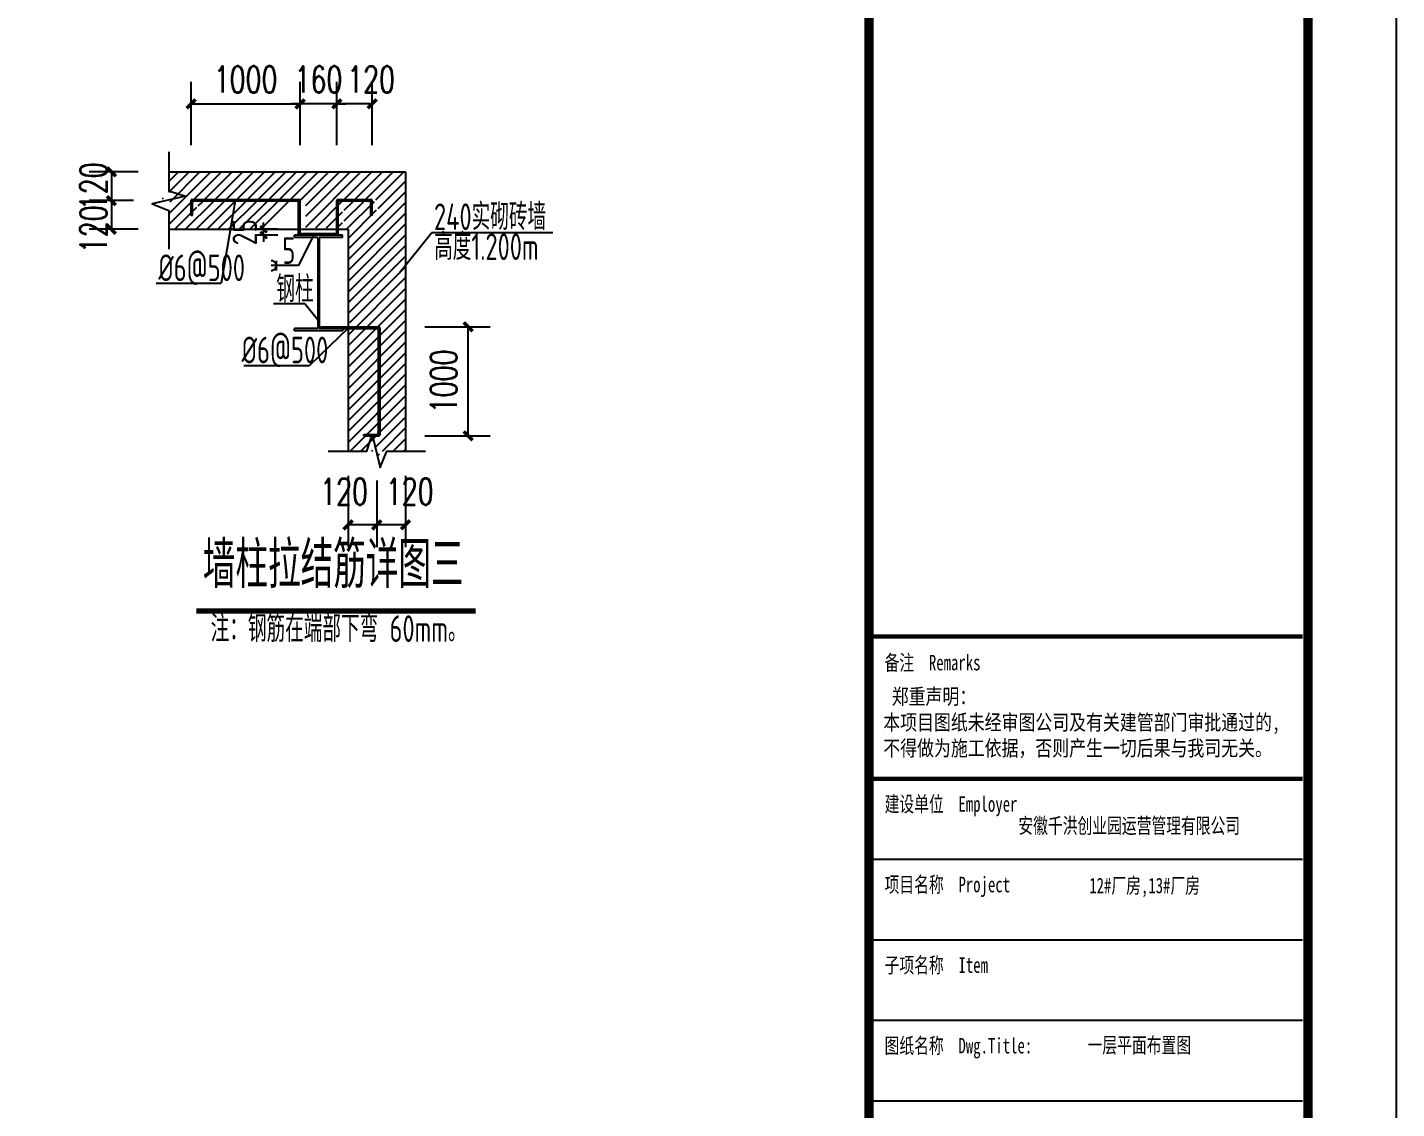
# Model space of a CAD drawing. Extents: x 180850 to 1399066, y 113487 to 334416.
# Drawn here: x 395016 to 425889, y 258113 to 282483 of the extents above; entities that cross this region are included whole.
import ezdxf
from ezdxf.enums import TextEntityAlignment as Align

# ---------------------------------------------------------------- set-up
doc = ezdxf.new("R2010")
doc.units = 0
doc.header["$LTSCALE"] = 1000
for name, color, linetype in [('AXIS', 3, 'Continuous'), ('GZ', 50, 'Continuous'), ('PUB_TITLE', 4, 'Continuous'), ('TEXT', 7, 'Continuous'), ('填充', 251, 'Continuous')]:
    doc.layers.add(name, color=color, linetype=linetype)
doc.styles.add('_gyy_title_ST', font='', dxfattribs={"width": 0.8})
doc.styles.add('_TCH_DIM_T3', font='SIMPLEX', dxfattribs={"width": 0.705882, "bigfont": 'GBCBIG'})
doc.styles.add('TSSD_Dimension', font='Tssdeng.shx', dxfattribs={"width": 0.8, "bigfont": 'hztxt.shx'})
doc.styles.add('TSSD_Norm', font='tssdeng.shx', dxfattribs={"bigfont": 'hztxt.shx'})
doc.styles.get('_gyy_title_ST').set_extended_font_data('SimSun')
doc.dimstyles.new('TCH-200-1', dxfattribs={"dimtxt": 595, "dimasz": 200, "dimexe": 500, "dimexo": 600, "dimgap": 252.5, "dimtad": 1, "dimdec": 0, "dimzin": 0, "dimdsep": 46, "dimtxsty": '_TCH_DIM_T3', "dimblk": 'ARCHTICK', "dimcen": 0.09, "dimclrd": 3, "dimclre": 3, "dimclrt": 7, "dimazin": 2, "dimtfac": 1, "dimtdec": 0, "dimtix": 1, "dimtmove": 2, "dimatfit": 3, "dimfxl": 1, "dimtolj": 1, "dimtzin": 0, "dimarcsym": 0})
doc.dimstyles.new('TSSD_150_150', dxfattribs={"dimtxt": 550, "dimasz": 150, "dimexe": 150, "dimexo": 375, "dimgap": 150, "dimtad": 1, "dimdec": 0, "dimzin": 0, "dimdsep": 46, "dimtxsty": 'TSSD_Dimension', "dimblk": 'ARCHTICK', "dimcen": 0, "dimdle": 150, "dimclrd": 256, "dimclre": 256, "dimclrt": 7, "dimadec": 0, "dimazin": 0, "dimtfac": 1, "dimtdec": 0, "dimtix": 1, "dimtmove": 2, "dimatfit": 3, "dimfxl": 1, "dimtolj": 1, "dimtzin": 0, "dimarcsym": 0})

# ---------------------------------------------------------------- blocks, each defined once
blk = doc.blocks.new('_ArchTick')
at = {"color": 0, "linetype": 'ByBlock', "const_width": 0.4}
blk.add_lwpolyline([(-0.5, -0.5), (0.5, 0.5)], dxfattribs=at)
blk = doc.blocks.new('*D408')
at = {"layer": 'AXIS', "color": 3, "lineweight": -2, "transparency": 16777216}
for p, q in [((397409, 278578), (396411, 278578)), ((396911, 278578), (396911, 277932)), ((397517, 277932), (396411, 277932))]:
    blk.add_line(p, q, dxfattribs=at)
at = {"layer": 'Defpoints', "color": 0, "transparency": 16777216}
for p in [(398009, 278578), (396911, 277932), (398117, 277932)]:
    blk.add_point(p, dxfattribs=at)
at = {"layer": 'AXIS', "color": 3, "lineweight": -2, "transparency": 16777216, "xscale": 200, "yscale": 200, "zscale": 200}
for p, rotation in [((396911, 278578), 90), ((396911, 277932), 270)]:
    blk.add_blockref('_ArchTick', p, dxfattribs=dict(at, rotation=rotation))
at = {"layer": 'AXIS', "color": 7, "transparency": 16777216, "insert": (396506, 277933), "char_height": 595, "attachment_point": 5, "rotation": 90, "style": '_TCH_DIM_T3'}
blk.add_mtext('\\A1;120', dxfattribs=at)
blk = doc.blocks.new('*D409')
at = {"color": 3, "linetype": 'ByBlock', "lineweight": -2, "transparency": 16777216}
for p, q in [((397517, 279225), (396411, 279225)), ((396911, 279225), (396911, 278578)), ((397409, 278578), (396411, 278578))]:
    blk.add_line(p, q, dxfattribs=at)
at = {"layer": 'Defpoints', "color": 0, "linetype": 'ByBlock', "transparency": 16777216}
for p in [(398117, 279225), (396911, 278578), (398009, 278578)]:
    blk.add_point(p, dxfattribs=at)
at = {"color": 3, "linetype": 'ByBlock', "lineweight": -2, "transparency": 16777216, "xscale": 200, "yscale": 200, "zscale": 200}
for p, rotation in [((396911, 279225), 90), ((396911, 278578), 270)]:
    blk.add_blockref('_ArchTick', p, dxfattribs=dict(at, rotation=rotation))
at = {"color": 7, "linetype": 'ByBlock', "transparency": 16777216, "insert": (396506, 278902), "char_height": 595, "attachment_point": 5, "rotation": 90, "style": '_TCH_DIM_T3'}
blk.add_mtext('\\A1;120', dxfattribs=at)
blk = doc.blocks.new('*D410')
at = {"layer": 'AXIS', "color": 3, "lineweight": -2, "transparency": 16777216}
for p, q in [((403979, 275732), (405453, 275732)), ((404953, 273275), (404953, 275732)), ((403979, 273275), (405453, 273275))]:
    blk.add_line(p, q, dxfattribs=at)
at = {"layer": 'Defpoints', "color": 0, "transparency": 16777216}
for p in [(403379, 275732), (404953, 275732), (403379, 273275)]:
    blk.add_point(p, dxfattribs=at)
at = {"layer": 'AXIS', "color": 3, "lineweight": -2, "transparency": 16777216, "xscale": 200, "yscale": 200, "zscale": 200}
for p, rotation in [((404953, 275732), 90), ((404953, 273275), 270)]:
    blk.add_blockref('_ArchTick', p, dxfattribs=dict(at, rotation=rotation))
at = {"layer": 'AXIS', "color": 7, "transparency": 16777216, "insert": (404403, 274503), "char_height": 595, "attachment_point": 5, "rotation": 90, "style": '_TCH_DIM_T3'}
blk.add_mtext('\\A1;1000', dxfattribs=at)
blk = doc.blocks.new('*D411')
at = {"layer": 'AXIS', "color": 3, "lineweight": -2, "transparency": 16777216}
for p, q in [((402248, 272378), (402248, 270768)), ((402895, 272270), (402895, 270768)), ((402895, 271268), (402248, 271268))]:
    blk.add_line(p, q, dxfattribs=at)
at = {"layer": 'Defpoints', "color": 0, "transparency": 16777216}
for p in [(402248, 272978), (402895, 272870), (402248, 271268)]:
    blk.add_point(p, dxfattribs=at)
at = {"layer": 'AXIS', "color": 3, "lineweight": -2, "transparency": 16777216, "xscale": 200, "yscale": 200, "zscale": 200, "rotation": 180}
blk.add_blockref('_ArchTick', (402248, 271268), dxfattribs=at)
at = {"layer": 'AXIS', "color": 3, "lineweight": -2, "transparency": 16777216, "xscale": 200, "yscale": 200, "zscale": 200}
blk.add_blockref('_ArchTick', (402895, 271268), dxfattribs=at)
at = {"layer": 'AXIS', "color": 7, "transparency": 16777216, "insert": (402156, 272020), "char_height": 595, "attachment_point": 5, "style": '_TCH_DIM_T3'}
blk.add_mtext('\\A1;120', dxfattribs=at)
blk = doc.blocks.new('*D412')
at = {"layer": 'AXIS', "color": 3, "lineweight": -2, "transparency": 16777216}
for p, q in [((403542, 272378), (403542, 270768)), ((402895, 272270), (402895, 270768)), ((403542, 271268), (402895, 271268))]:
    blk.add_line(p, q, dxfattribs=at)
at = {"layer": 'Defpoints', "color": 0, "transparency": 16777216}
for p in [(403542, 272978), (402895, 272870), (402895, 271268)]:
    blk.add_point(p, dxfattribs=at)
at = {"layer": 'AXIS', "color": 3, "lineweight": -2, "transparency": 16777216, "xscale": 200, "yscale": 200, "zscale": 200, "rotation": 180}
blk.add_blockref('_ArchTick', (402895, 271268), dxfattribs=at)
at = {"layer": 'AXIS', "color": 3, "lineweight": -2, "transparency": 16777216, "xscale": 200, "yscale": 200, "zscale": 200}
blk.add_blockref('_ArchTick', (403542, 271268), dxfattribs=at)
at = {"layer": 'AXIS', "color": 7, "transparency": 16777216, "insert": (403637, 272020), "char_height": 595, "attachment_point": 5, "style": '_TCH_DIM_T3'}
blk.add_mtext('\\A1;120', dxfattribs=at)
blk = doc.blocks.new('*D413')
at = {"layer": 'AXIS', "linetype": 'ByBlock', "lineweight": -2, "transparency": 16777216}
for p, q in [((400665, 277932), (400192, 277932)), ((400342, 277932), (400342, 278082)), ((400342, 277801), (400342, 277932)), ((400665, 277801), (400192, 277801)), ((400342, 277801), (400342, 277651))]:
    blk.add_line(p, q, dxfattribs=at)
at = {"layer": 'Defpoints', "color": 0, "linetype": 'ByBlock', "transparency": 16777216}
for p in [(400342, 277932), (401040, 277932), (401040, 277801)]:
    blk.add_point(p, dxfattribs=at)
at = {"layer": 'AXIS', "linetype": 'ByBlock', "lineweight": -2, "transparency": 16777216, "xscale": 150, "yscale": 150, "zscale": 150}
for p, rotation in [((400342, 277932), 270), ((400342, 277801), 90)]:
    blk.add_blockref('_ArchTick', p, dxfattribs=dict(at, rotation=rotation))
at = {"layer": 'AXIS', "color": 7, "linetype": 'ByBlock', "transparency": 16777216, "insert": (399917, 277866), "char_height": 550, "attachment_point": 5, "rotation": 90, "style": 'TSSD_Dimension'}
blk.add_mtext('\\A1;25', dxfattribs=at)
blk = doc.blocks.new('*D414')
at = {"layer": 'AXIS', "color": 3, "lineweight": -2, "transparency": 16777216}
for p, q in [((401994, 279825), (401994, 281259)), ((402791, 279825), (402791, 281259)), ((402791, 280759), (401994, 280759))]:
    blk.add_line(p, q, dxfattribs=at)
at = {"layer": 'Defpoints', "color": 0, "transparency": 16777216}
for p in [(401994, 280759), (401994, 279225), (402791, 279225)]:
    blk.add_point(p, dxfattribs=at)
at = {"layer": 'AXIS', "color": 3, "lineweight": -2, "transparency": 16777216, "xscale": 200, "yscale": 200, "zscale": 200, "rotation": 180}
blk.add_blockref('_ArchTick', (401994, 280759), dxfattribs=at)
at = {"layer": 'AXIS', "color": 3, "lineweight": -2, "transparency": 16777216, "xscale": 200, "yscale": 200, "zscale": 200}
blk.add_blockref('_ArchTick', (402791, 280759), dxfattribs=at)
at = {"layer": 'AXIS', "color": 7, "transparency": 16777216, "insert": (402766, 281309), "char_height": 595, "attachment_point": 5, "style": '_TCH_DIM_T3'}
blk.add_mtext('\\A1;120', dxfattribs=at)
blk = doc.blocks.new('*D415')
at = {"layer": 'AXIS', "color": 3, "lineweight": -2, "transparency": 16777216}
for p, q in [((401164, 279825), (401164, 281259)), ((401994, 279825), (401994, 281259)), ((401164, 280759), (400964, 280759)), ((401994, 280759), (401164, 280759)), ((401994, 280759), (402194, 280759))]:
    blk.add_line(p, q, dxfattribs=at)
at = {"layer": 'Defpoints', "color": 0, "transparency": 16777216}
for p in [(401164, 280759), (401164, 279225), (401994, 279225)]:
    blk.add_point(p, dxfattribs=at)
at = {"layer": 'AXIS', "color": 3, "lineweight": -2, "transparency": 16777216, "xscale": 200, "yscale": 200, "zscale": 200}
blk.add_blockref('_ArchTick', (401164, 280759), dxfattribs=at)
at = {"layer": 'AXIS', "color": 3, "lineweight": -2, "transparency": 16777216, "xscale": 200, "yscale": 200, "zscale": 200, "rotation": 180}
blk.add_blockref('_ArchTick', (401994, 280759), dxfattribs=at)
at = {"layer": 'AXIS', "color": 7, "transparency": 16777216, "insert": (401579, 281309), "char_height": 595, "attachment_point": 5, "style": '_TCH_DIM_T3'}
blk.add_mtext('\\A1;160', dxfattribs=at)
blk = doc.blocks.new('*D416')
at = {"layer": 'AXIS', "color": 3, "lineweight": -2, "transparency": 16777216}
for p, q in [((398707, 279825), (398707, 281259)), ((401164, 279825), (401164, 281259)), ((398707, 280759), (401164, 280759))]:
    blk.add_line(p, q, dxfattribs=at)
at = {"layer": 'Defpoints', "color": 0, "transparency": 16777216}
for p in [(401164, 280759), (398707, 279225), (401164, 279225)]:
    blk.add_point(p, dxfattribs=at)
at = {"layer": 'AXIS', "color": 3, "lineweight": -2, "transparency": 16777216, "xscale": 200, "yscale": 200, "zscale": 200, "rotation": 180}
blk.add_blockref('_ArchTick', (398707, 280759), dxfattribs=at)
at = {"layer": 'AXIS', "color": 3, "lineweight": -2, "transparency": 16777216, "xscale": 200, "yscale": 200, "zscale": 200}
blk.add_blockref('_ArchTick', (401164, 280759), dxfattribs=at)
at = {"layer": 'AXIS', "color": 7, "transparency": 16777216, "insert": (399935, 281309), "char_height": 595, "attachment_point": 5, "style": '_TCH_DIM_T3'}
blk.add_mtext('\\A1;1000', dxfattribs=at)

msp = doc.modelspace()

# ---------------------------------------------------------------- hatches: boundary and pattern name
at = {"layer": '填充', "ltscale": 100}
h = msp.add_hatch(dxfattribs=at)
h.set_pattern_fill('ANSI31', color=256, scale=107.773627, style=0)
h.set_pattern_definition([(45, (52957.46, -336750.98), (-120.979347, 120.979347), [])])
edge = h.paths.add_edge_path()
edge.add_arc((398864.33, 278567.58), 26.94, 90, 180)
edge.add_line((398837.38, 278567.58), (398837.38, 278238.87))
edge.add_spline(control_points=[(398837.38, 278238.87), (398840.39, 278237.01), (398845.91, 278233.59), (398851.16, 278237.22), (398853.55, 278238.87)], knot_values=[0, 0, 0, 0, 8.90891949, 16.35593522, 16.35593522, 16.35593522, 16.35593522], degree=3, periodic=0)
edge.add_spline(control_points=[(398837.38, 278238.87), (398841.79, 278241.85), (398850.99, 278248.07), (398857.88, 278227.91), (398865.98, 278235.42), (398869.72, 278238.87)], knot_values=[0, 0, 0, 0, 12.00872034, 25.07417316, 36.21689689, 36.21689689, 36.21689689, 36.21689689], degree=3, periodic=0)
edge.add_line((398869.72, 278238.87), (398869.72, 278535.25))
edge.add_arc((398896.66, 278535.25), 26.94, 90, 180, ccw=False)
edge.add_line((398896.66, 278562.19), (400919.07, 278562.19))
edge.add_line((400919.07, 278562.19), (400361.16, 277931.71))
edge.add_line((400361.16, 277931.71), (398206.91, 277931.71))
edge.add_line((398206.91, 277931.71), (398206.91, 278479.81))
edge.add_line((398206.91, 278479.81), (398400.9, 278479.81))
edge.add_line((398400.9, 278479.81), (398012.92, 278641.47))
edge.add_line((398012.92, 278641.47), (398206.91, 278641.47))
edge.add_line((398206.91, 278641.47), (398206.91, 279225))
edge.add_line((398206.91, 279225), (403541.7, 279225))
edge.add_line((403541.7, 279225), (403541.7, 272934.75))
edge.add_line((403541.7, 272934.75), (402958.18, 272934.75))
edge.add_line((402958.18, 272934.75), (402958.18, 272740.76))
edge.add_line((402958.18, 272740.76), (402796.52, 273128.74))
edge.add_line((402796.52, 273128.74), (402796.52, 272934.75))
edge.add_line((402796.52, 272934.75), (402248.42, 272934.75))
edge.add_line((402248.42, 272934.75), (402248.42, 275710.91))
edge.add_line((402248.42, 275710.91), (402371.9, 275830.13))
edge.add_line((402371.9, 275830.13), (402851.95, 275830.13))
edge.add_arc((402851.95, 275803.18), 26.94, 0, 90, ccw=False)
edge.add_arc((402851.95, 275803.18), 26.94, 0, 90)
edge.add_line((402851.95, 275830.13), (402248.42, 275830.13))
edge.add_line((402248.42, 275830.13), (402248.42, 275862.46))
edge.add_line((402248.42, 275862.46), (402884.28, 275862.46))
edge.add_arc((402884.28, 275835.52), 26.94, 0, 90, ccw=False)
edge.add_arc((402884.28, 275835.52), 26.94, 0, 90)
edge.add_line((402884.28, 275862.46), (402248.42, 275862.46))
edge.add_line((402248.42, 275862.46), (402248.42, 277931.71))
edge.add_line((402248.42, 277931.71), (402156.81, 277931.71))
edge.add_line((402156.81, 277931.71), (402156.81, 278535.25))
edge.add_arc((402183.75, 278535.25), 26.94, 90, 180, ccw=False)
edge.add_line((402183.75, 278562.19), (402862.73, 278562.19))
edge.add_arc((402862.73, 278535.25), 26.94, 0, 90, ccw=False)
edge.add_line((402889.67, 278535.25), (402889.67, 278238.87))
edge.add_spline(control_points=[(402889.67, 278238.87), (402893.4, 278235.42), (402901.51, 278227.91), (402908.4, 278248.07), (402917.6, 278241.85), (402922, 278238.87)], knot_values=[0, 0, 0, 0, 11.14272373, 24.20817655, 36.21689689, 36.21689689, 36.21689689, 36.21689689], degree=3, periodic=0)
edge.add_spline(control_points=[(402905.84, 278238.87), (402908.23, 278237.22), (402913.47, 278233.59), (402919, 278237.01), (402922, 278238.87)], knot_values=[0, 0, 0, 0, 7.44701573, 16.35593522, 16.35593522, 16.35593522, 16.35593522], degree=3, periodic=0)
edge.add_line((402922, 278238.87), (402922, 278567.58))
edge.add_arc((402895.06, 278567.58), 26.94, 0, 90)
edge.add_line((402895.06, 278594.52), (402151.42, 278594.52))
edge.add_arc((402151.42, 278567.58), 26.94, 90, 180)
edge.add_line((402124.48, 278567.58), (402124.48, 277969.43))
edge.add_arc((402119.09, 277969.43), 5.39, 270, 360, ccw=False)
edge.add_line((402119.09, 277964.05), (401300.01, 277964.05))
edge.add_arc((401300.01, 277969.43), 5.39, 180, 270, ccw=False)
edge.add_line((401294.62, 277969.43), (401294.62, 278567.58))
edge.add_arc((401267.68, 278567.58), 26.94, 0, 90)
edge.add_line((401267.68, 278594.52), (398864.33, 278594.52))

# ---------------------------------------------------------------- linework, layer by layer
at = {"linetype": 'ByBlock'}
for p, q in [((398206.91, 279225), (403541.7, 279225)), ((403541.7, 279225), (403541.7, 272934.75)), ((398206.91, 277931.71), (402248.42, 277931.71))]:
    msp.add_line(p, q, dxfattribs=at)
at = {"color": 6, "ltscale": 10}
for p, q in [((398706.75, 278250.19), (398706.75, 278578.9)), ((398733.69, 278605.84), (401137.05, 278605.84)), ((398739.08, 278250.19), (398739.08, 278546.56)), ((398766.03, 278573.51), (401104.71, 278573.51)), ((401131.66, 277801.19), (401131.66, 278546.56)), ((401163.99, 277838.91), (401163.99, 278578.9)), ((401993.85, 277838.91), (401993.85, 278578.9)), ((402020.79, 278605.84), (402764.43, 278605.84)), ((402026.18, 277801.19), (402026.18, 278546.56)), ((402053.12, 278573.51), (402732.1, 278573.51)), ((402759.04, 278250.19), (402759.04, 278546.56)), ((402791.37, 278250.19), (402791.37, 278578.9)), ((401169.38, 277833.52), (401988.46, 277833.52)), ((401632.8, 275731.93), (402933.47, 275731.93)), ((401632.8, 275731.93), (401632.8, 275699.6)), ((402960.41, 275704.99), (402960.41, 273301.64)), ((402117.79, 275699.6), (402901.13, 275699.6)), ((402928.08, 275672.66), (402928.08, 273333.97)), ((402604.76, 273307.03), (402901.13, 273307.03)), ((402604.76, 273274.69), (402933.47, 273274.69))]:
    msp.add_line(p, q, dxfattribs=at)
at = {"color": 0, "ltscale": 100}
msp.add_line((402248.42, 277931.71), (402248.42, 272934.75), dxfattribs=at)
at = {"linetype": 'ByBlock'}
for points in [[(398206.91, 279675), (398206.91, 279225), (398206.91, 278801.51), (398581.91, 278681.51), (397832.85, 278504.03), (398206.91, 278357.51), (398206.91, 277934.02), (398206.91, 277484.02)], [(401798.42, 272934.75), (402248.42, 272934.75), (402673.06, 272934.75), (402793.06, 273309.75), (402970.53, 272560.69), (403117.06, 272934.75), (403541.7, 272934.75), (403991.7, 272934.75)]]:
    msp.add_lwpolyline(points, dxfattribs=at)
at = {"color": 3, "const_width": 117.6, "elevation": -10360.35}
msp.add_lwpolyline([(398827.85, 269330.2), (405121.37, 269330.2)], dxfattribs=at)
at = {"color": 6, "ltscale": 10}
for centre, radius, start, end in [((398733.69, 278578.9), 26.94, 90, 180), ((398766.03, 278546.56), 26.94, 90, 180), ((401104.71, 278546.56), 26.94, 0, 90), ((401137.05, 278578.9), 26.94, 0, 90), ((402020.79, 278578.9), 26.94, 90, 180), ((402053.12, 278546.56), 26.94, 90, 180), ((402732.1, 278546.56), 26.94, 0, 90), ((402764.43, 278578.9), 26.94, 0, 90), ((401169.38, 277838.91), 5.39, 180, 270), ((401988.46, 277838.91), 5.39, 270, 0), ((402933.47, 275704.99), 26.94, 0, 90), ((402901.13, 275672.66), 26.94, 0, 90), ((402901.13, 273333.97), 26.94, 270, 0), ((402933.47, 273301.64), 26.94, 270, 0)]:
    msp.add_arc(centre, radius, start, end, dxfattribs=at)
for points in [[(398706.75, 278250.19), (398718.95, 278254.5), (398728.63, 278244.27), (398739.08, 278250.19)], [(398706.75, 278250.19), (398715.69, 278246.69), (398722.92, 278250.19)], [(402791.37, 278250.19), (402779.17, 278254.5), (402769.49, 278244.27), (402759.04, 278250.19)], [(402791.37, 278250.19), (402782.43, 278246.69), (402775.21, 278250.19)], [(402604.76, 273274.69), (402609.07, 273286.9), (402598.84, 273296.57), (402604.76, 273307.03)], [(402604.76, 273274.69), (402601.26, 273283.64), (402604.76, 273290.86)]]:
    msp.add_spline(points, degree=3, dxfattribs=at)
at = {"layer": 'AXIS'}
for p, q in [((399698.71, 278573.51), (399388.71, 276716.92)), ((401479.25, 277826.19), (401130.94, 277113.35)), ((403401.68, 276943.3), (404127.62, 277849.75)), ((406861.53, 277849.75), (404127.62, 277849.75)), ((401130.94, 277113.35), (400509.03, 277113.35)), ((400629.26, 277005.58), (400629.26, 277221.13)), ((397917.32, 276716.92), (399388.71, 276716.92)), ((401269.37, 276253.27), (400562.46, 276253.27)), ((401577.88, 275865.93), (401269.37, 276253.27)), ((402260.51, 275718.18), (401376.49, 274864.7)), ((399896.25, 274864.7), (401376.49, 274864.7))]:
    msp.add_line(p, q, dxfattribs=at)
msp.add_arc((400520.84, 277113.35), 108.42, 263.747899, 96.252101, dxfattribs=at)
at = {"layer": 'GZ', "ltscale": 100}
for p, q in [((402117.79, 277801.19), (401040.05, 277801.19)), ((401040.05, 277747.3), (401040.05, 277801.19)), ((401562.75, 277747.3), (401040.05, 277747.3)), ((401562.75, 277747.3), (401562.75, 275699.6)), ((402117.79, 277747.3), (401595.08, 277747.3)), ((401595.08, 277747.3), (401595.08, 275699.6)), ((402117.79, 277747.3), (402117.79, 277801.19)), ((401562.75, 275699.6), (401040.05, 275699.6)), ((401040.05, 275645.71), (401040.05, 275699.6)), ((402117.79, 275645.71), (401040.05, 275645.71)), ((402117.79, 275699.6), (401595.08, 275699.6)), ((402117.79, 275699.6), (402117.79, 275645.71))]:
    msp.add_line(p, q, dxfattribs=at)
at = {"layer": 'PUB_TITLE'}
for p, q in [((423767.43, 268757.25), (413990.5, 268757.25)), ((423767.43, 263729.12), (413990.5, 263729.12)), ((423767.43, 261913.4), (413990.5, 261913.4)), ((423767.43, 260097.69), (413990.5, 260097.69)), ((423767.43, 258281.97), (413990.5, 258281.97))]:
    msp.add_line(p, q, dxfattribs=at)
msp.add_lwpolyline([(307089.48, 232984.16), (425889.48, 232984.16), (425889.48, 316984.16), (307089.48, 316984.16)], close=True, dxfattribs=at)
at = {"layer": 'PUB_TITLE', "const_width": 212.12}
for points in [[(309909.8, 234398.34), (309909.8, 315569.98), (423889.48, 315569.98), (423889.48, 234398.34)], [(413990.5, 315569.98), (423889.48, 315569.98), (423889.48, 234398.34), (413990.5, 234398.34)]]:
    msp.add_lwpolyline(points, close=True, dxfattribs=at)
at = {"layer": 'PUB_TITLE', "const_width": 97.77}
for points in [[(413990.5, 268757.25), (423767.43, 268757.25)], [(413990.5, 265544.83), (423767.43, 265544.83)]]:
    msp.add_lwpolyline(points, dxfattribs=at)

# ---------------------------------------------------------------- texts
at = {"layer": 'PUB_TITLE', "style": '_gyy_title_ST', "width": 0.7}
for s, height, p in [('备注  Remarks', 349.1756, (414343.92, 267991.5)), ('建设单位  Employer', 349.1756, (414343.92, 264804.58)), ('项目名称  Project', 349.1756, (414343.92, 262988.86)), ('子项名称  Item', 349.176, (414343.92, 261173.15)), ('图纸名称  Dwg.Title:', 349.1756, (414343.92, 259357.44))]:
    msp.add_text(s, height=height, dxfattribs=at).set_placement(p)
at = {"layer": 'PUB_TITLE', "color": 2, "style": '_gyy_title_ST', "width": 0.7}
for s, p in [('安徽千洪创业园运营管理有限公司', (419860.67, 264497.42)), ('12#厂房,13#厂房', (420207.99, 263122.37))]:
    msp.add_text(s, height=349.1756, dxfattribs=at).set_placement(p, align=Align.MIDDLE)
at = {"layer": 'PUB_TITLE', "color": 6, "style": '_gyy_title_ST', "width": 0.7}
msp.add_text('一层平面布置图', height=349.176, dxfattribs=at).set_placement((420088.19, 259549.52), align=Align.MIDDLE)
at = {"layer": 'PUB_TITLE', "insert": (414314.73, 267576.46), "char_height": 349.1756, "width": 11173.63, "attachment_point": 1, "style": '_gyy_title_ST'}
msp.add_mtext(' 郑重声明：\\P本项目图纸未经审图公司及有关建管部门审批通过的,\\P不得做为施工依据，否则产生一切后果与我司无关。', dxfattribs=at)
at = {"layer": 'TEXT', "style": 'TSSD_Norm', "width": 0.7}
for s, p in [('240实砌砖墙', (404184.01, 277914.22)), ('高度1.200m', (404185.98, 277239.64)), ('5', (400765.81, 277153.32)), ('%%c6@500', (397968.79, 276763.76)), ('钢柱', (400628.53, 276284.16)), ('%%c6@500', (399847.07, 274911.55)), ('注：钢筋在端部下弯 60mm。', (399147.58, 268630.89, -3108.11))]:
    msp.add_text(s, height=600, dxfattribs=at).set_placement(p)
at = {"layer": 'TEXT', "linetype": 'ByBlock', "style": 'TSSD_Norm', "width": 0.7}
msp.add_text('墙柱拉结筋详图三', height=1050, dxfattribs=at).set_placement((398971.71, 269531.94, -10360.35), align=Align.BOTTOM_LEFT)

# ---------------------------------------------------------------- dimensions: what is measured, and where the dimension line sits
at = {"linetype": 'ByBlock'}
dim = msp.add_linear_dim(base=(396911.02, 278578.36, -10360.35), p1=(398116.64, 279225, -10360.35), p2=(398008.86, 278578.36, -10360.35), angle=270, text='120', dimstyle='TCH-200-1', dxfattribs=at)
dim.commit()
dim.dimension.update_dxf_attribs({"geometry": '*D409', "text_midpoint": (396506.43, 278901.68, -10360.35), "dimtype": 160})
at = {"layer": 'AXIS'}
for p1, text, picture, middle in [((398706.75, 279225, -10360.35), '1000', '*D416', (399935.37, 281308.98, -10360.35)), ((401993.85, 279225, -10360.35), '160', '*D415', (401578.92, 281308.98, -10360.35))]:
    dim = msp.add_linear_dim(base=(401163.99, 280758.98, -10360.35), p1=p1, p2=(401163.99, 279225, -10360.35), text=text, dimstyle='TCH-200-1', dxfattribs=at)
    dim.commit()
    dim.dimension.update_dxf_attribs({"geometry": picture, "text_midpoint": middle})
for base, p1, p2, angle, picture, middle in [((401993.85, 280758.98, -10360.35), (402791.37, 279225, -10360.35), (401993.85, 279225, -10360.35), 180, '*D414', (402766.02, 281308.98, -10360.35)), ((396911.02, 277931.71, -10360.35), (398008.86, 278578.36, -10360.35), (398116.64, 277931.71, -10360.35), 270, '*D408', (396506.43, 277932.81, -10360.35))]:
    dim = msp.add_linear_dim(base=base, p1=p1, p2=p2, angle=angle, text='120', dimstyle='TCH-200-1', dxfattribs=at)
    dim.commit()
    dim.dimension.update_dxf_attribs({"geometry": picture, "text_midpoint": middle, "dimtype": 160})
at = {"layer": 'AXIS', "linetype": 'ByBlock'}
dim = msp.add_linear_dim(base=(400341.87, 277931.71, -10360.35), p1=(401040.05, 277801.19, -10360.35), p2=(401040.05, 277931.71, -10360.35), angle=90, text='25', dimstyle='TSSD_150_150', dxfattribs=at)
dim.commit()
dim.dimension.update_dxf_attribs({"geometry": '*D413', "text_midpoint": (399916.87, 277866.45, -10360.35)})
at = {"layer": 'AXIS'}
dim = msp.add_linear_dim(base=(404953.23, 275731.93, -10360.35), p1=(403378.79, 273274.69, -10360.35), p2=(403378.79, 275731.93, -10360.35), angle=270, text='1000', dimstyle='TCH-200-1', dxfattribs=at)
dim.commit()
dim.dimension.update_dxf_attribs({"geometry": '*D410', "text_midpoint": (404403.23, 274503.31, -10360.35)})
for base, p1, p2, picture, middle in [((402248.42, 271268.18, -10360.35), (402895.06, 272870.32, -10360.35), (402248.42, 272978.1, -10360.35), '*D411', (402155.67, 272019.57, -10360.35)), ((402895.06, 271268.18, -10360.35), (403541.7, 272978.1, -10360.35), (402895.06, 272870.32, -10360.35), '*D412', (403636.84, 272019.57, -10360.35))]:
    dim = msp.add_linear_dim(base=base, p1=p1, p2=p2, text='120', dimstyle='TCH-200-1', dxfattribs=at)
    dim.commit()
    dim.dimension.update_dxf_attribs({"geometry": picture, "text_midpoint": middle, "dimtype": 160})

doc.saveas('drawing.dxf')
